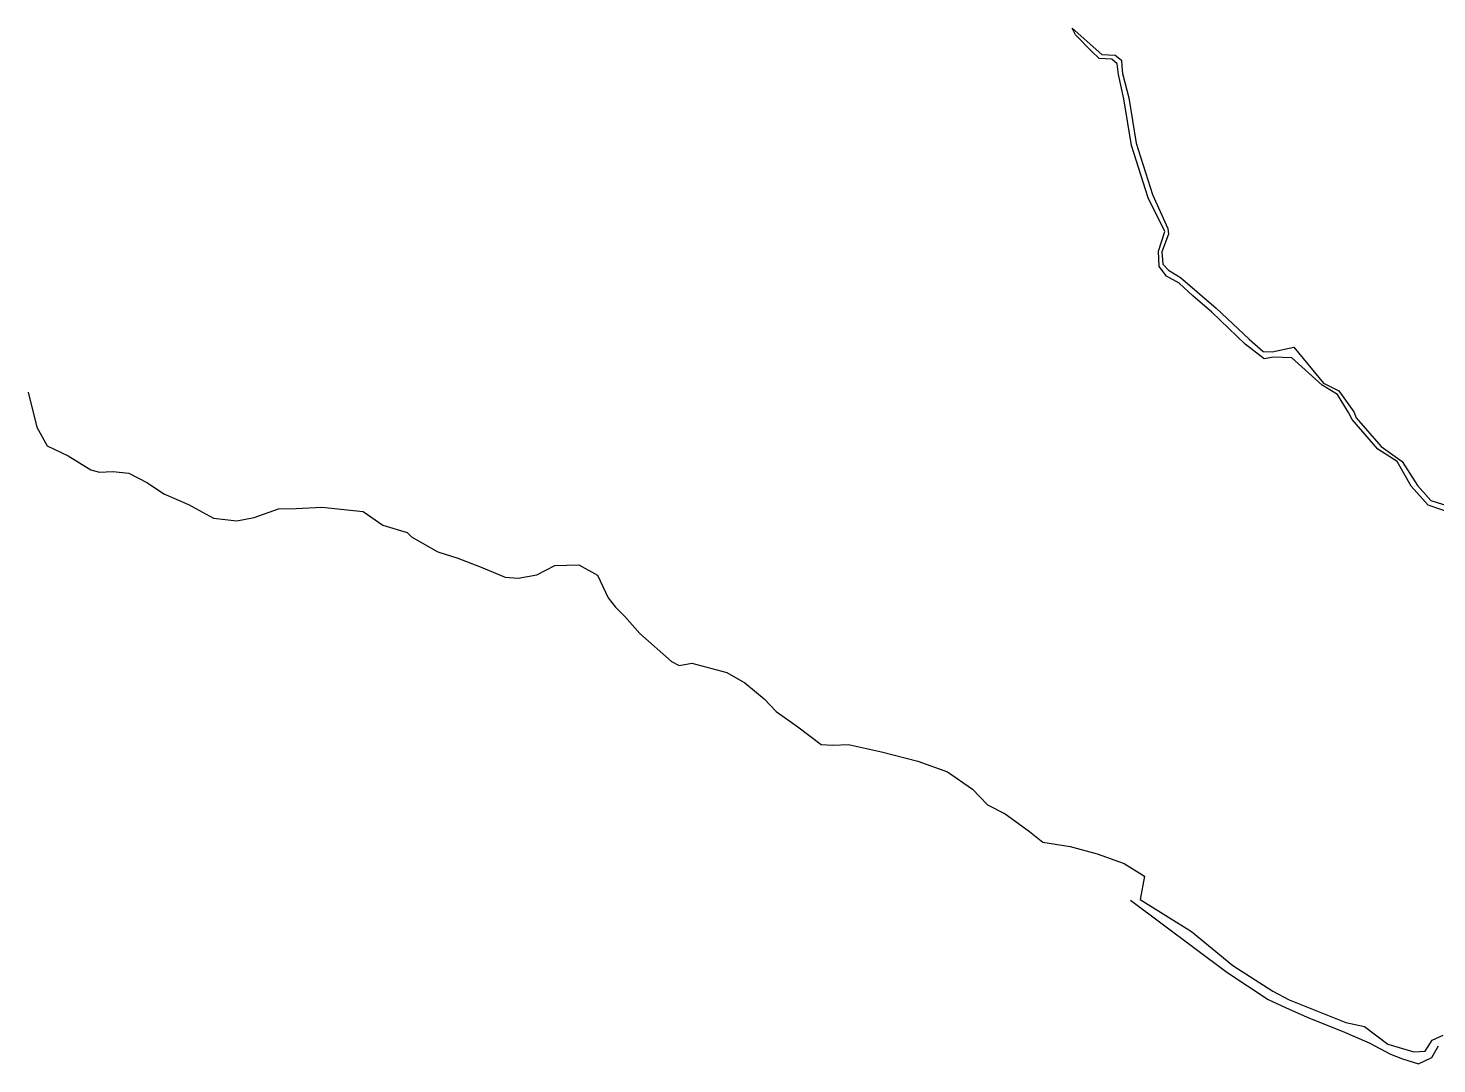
# Model space of a CAD drawing. Extents: x 548357 to 553331, y 1835329 to 1842351.
# Drawn here: x 550676.3 to 550972.2, y 1839816.6 to 1840034.1 of the extents above; entities that cross this region are included whole.
import ezdxf

# ---------------------------------------------------------------- set-up
doc = ezdxf.new("R2010")
doc.units = 0
doc.layers.add('Level 31', color=7, linetype='Continuous')

msp = doc.modelspace()

# ---------------------------------------------------------------- linework, layer by layer
at = {"layer": 'Level 31'}
for points in [[(550975.28, 1839932.26), (550970.43, 1839933.95), (550966.84, 1839937.94), (550963.88, 1839943.14), (550959.86, 1839945.71), (550954.44, 1839951.96), (550953.69, 1839953.44), (550951.4, 1839957.18), (550948.16, 1839959.14), (550941.79, 1839964.88), (550937.91, 1839965.01), (550935.96, 1839964.65), (550931.97, 1839967.74), (550924.94, 1839974.47), (550920.96, 1839977.94), (550918.13, 1839980.6), (550915.48, 1839982.02), (550913.88, 1839984.05), (550913.79, 1839987.29), (550915.08, 1839991.44), (550911.57, 1839998.53), (550908.11, 1840009.49), (550906.49, 1840019.3), (550905.36, 1840024.43), (550905.1, 1840026.63), (550903.96, 1840027.62), (550901.28, 1840027.74), (550899.68, 1840029.31), (550896.36, 1840032.75), (550895.66, 1840034.13), (550901.87, 1840028.61), (550904.69, 1840028.45), (550905.96, 1840027.4), (550906.08, 1840026.18), (550906.18, 1840024.58), (550907.52, 1840019.48), (550909.06, 1840009.95), (550912.48, 1839999.17), (550915.76, 1839992.03), (550915.87, 1839990.84), (550914.49, 1839987.18), (550914.71, 1839984.56), (550915.89, 1839983.28), (550918.38, 1839981.79), (550925.89, 1839975.31), (550932.83, 1839968.78), (550935.77, 1839966.22), (550937.62, 1839966.14), (550942.2, 1839967.15), (550948.46, 1839959.55), (550951.64, 1839957.97), (550954.83, 1839953.56), (550955.32, 1839952.32), (550960.57, 1839946.27), (550964.98, 1839943.11), (550968.15, 1839938.1), (550970.94, 1839934.96), (550976.05, 1839933.29)], [(550676.33, 1839957.67), (550678.12, 1839950.33), (550680.35, 1839946.41), (550684.7, 1839944.32), (550689.48, 1839941.4), (550691.3, 1839940.87), (550694.1, 1839941.01), (550697.47, 1839940.65), (550701.39, 1839938.66), (550704.82, 1839936.32), (550710.04, 1839934.12), (550712.94, 1839932.48), (550715.24, 1839931.25), (550720.13, 1839930.64), (550723.77, 1839931.33), (550728.92, 1839933.16), (550732.66, 1839933.26), (550738.05, 1839933.51), (550746.71, 1839932.63), (550750.81, 1839929.77), (550755.94, 1839928.19), (550756.87, 1839927.3), (550759.67, 1839925.68), (550762.41, 1839924.16), (550766.59, 1839922.8), (550771.48, 1839920.95), (550776.56, 1839918.82), (550779.25, 1839918.6), (550783.16, 1839919.33), (550786.97, 1839921.27), (550791.97, 1839921.44), (550795.9, 1839919.25), (550798.16, 1839914.52), (550799.68, 1839912.56), (550801.67, 1839910.58), (550804.8, 1839907.02), (550811.47, 1839901.14), (550813.06, 1839900.28), (550815.73, 1839900.74), (550823.06, 1839898.82), (550826.87, 1839896.65), (550830.95, 1839893.25), (550833.43, 1839890.62), (550837.98, 1839887.37), (550842.93, 1839883.68), (550845.35, 1839883.58), (550848.62, 1839883.72), (550855.61, 1839882.17), (550863.21, 1839880.2), (550869.43, 1839877.97), (550874.72, 1839874.33), (550877.84, 1839871), (550881.54, 1839869.14), (550886.64, 1839865.4), (550889.44, 1839863.2), (550895.24, 1839862.28), (550900.89, 1839860.73), (550906.53, 1839858.72), (550910.86, 1839856.03), (550909.93, 1839851.11), (550920.68, 1839844.44), (550929.37, 1839837.28), (550937.76, 1839831.86), (550941.24, 1839830.08), (550953.09, 1839825.27), (550957.03, 1839824.44), (550961.96, 1839820.72), (550967.42, 1839819.12), (550969.77, 1839819.28), (550971.25, 1839821.56), (550973.53, 1839822.65)], [(550907.87, 1839850.99), (550928.14, 1839835.88), (550936.78, 1839830.1), (550940.55, 1839828.39), (550945.51, 1839826.21), (550952.35, 1839823.5), (550958.01, 1839821.01), (550962.53, 1839818.67), (550965.03, 1839817.67), (550968.38, 1839816.62), (550971.21, 1839817.94), (550972.6, 1839820.37)]]:
    msp.add_lwpolyline(points, dxfattribs=at)

doc.saveas('drawing.dxf')
